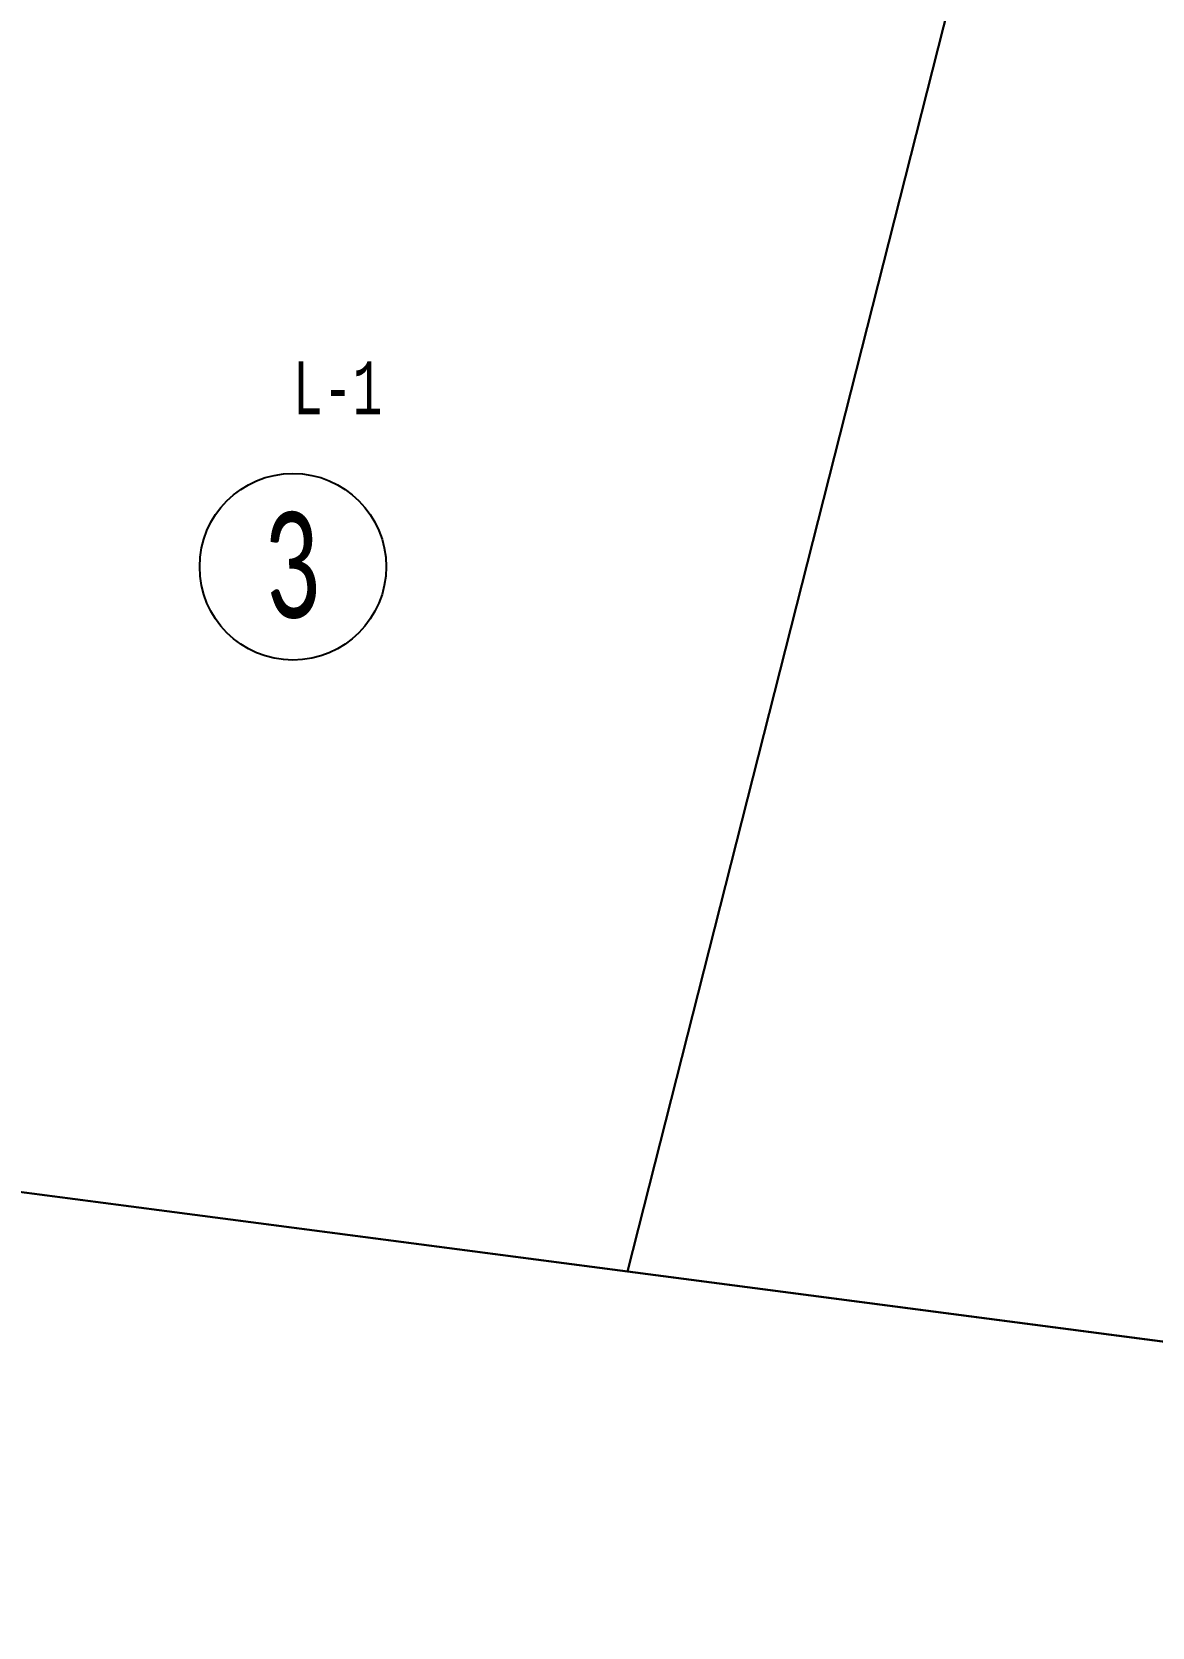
# Model space of a CAD drawing. Header units: millimetres. Extents: x 474016 to 477875, y 2288607 to 2292200.
# Drawn here: x 474206.5 to 474312.3, y 2288757.8 to 2288908.5 of the extents above; entities that cross this region are included whole.
import ezdxf
from ezdxf.enums import TextEntityAlignment as Align

# ---------------------------------------------------------------- set-up
doc = ezdxf.new("R2010")
doc.units = ezdxf.units.MM
doc.header["$LTSCALE"] = 50
for name, color, linetype, lineweight in [('CVL_CUADCON_TIT', 8, 'Continuous', 18), ('MANZANAS', 4, 'Continuous', 15), ('NO DE MZ', 3, 'Continuous', 18)]:
    doc.layers.add(name, color=color, linetype=linetype, lineweight=lineweight)
doc.layers.add('CVL_LOTIF', color=1, linetype='Continuous')
doc.layers.add('POLIGONALGRAL', color=7, linetype='Continuous')
doc.layers.add('MZ Y LT', color=7, linetype='Continuous', lineweight=13, true_color=0x0d2bf2)
doc.styles.add('Legend', font='calibri.ttf')
doc.styles.add('MONOTXT4', font='MONOTXT4.shx', dxfattribs={"width": 0.55})

msp = doc.modelspace()

# ---------------------------------------------------------------- linework, layer by layer
msp.add_lwpolyline([(474015.96, 2288823.71), (474519.47, 2288757.84)])
at = {"color": 3}
msp.add_circle((474231.16, 2288857.98), 8.81, dxfattribs=at)
at = {"layer": 'CVL_CUADCON_TIT'}
msp.add_lwpolyline([(474364.21, 2288778.15), (474170.41, 2288803.51)], dxfattribs=at)
at = {"layer": 'CVL_LOTIF'}
for points in [[(474300.33, 2288939.39), (474208.08, 2288965.16), (474170.41, 2288803.51), (474262.75, 2288791.43)], [(474401.37, 2288911.16), (474300.33, 2288939.39), (474262.75, 2288791.43), (474364.21, 2288778.15)]]:
    msp.add_lwpolyline(points, close=True, dxfattribs=at)
at = {"layer": 'MANZANAS'}
msp.add_line((474300.33, 2288939.39), (474262.75, 2288791.43), dxfattribs=at)
msp.add_lwpolyline([(474208.08, 2288965.16), (474401.37, 2288911.16), (474364.21, 2288778.15), (474170.41, 2288803.51), (474208.08, 2288965.16), (474170.41, 2288803.51)], dxfattribs=at)
at = {"layer": 'POLIGONALGRAL', "color": 3}
msp.add_lwpolyline([(474015.96, 2288823.71), (474235.19, 2289764.41), (474345.03, 2290122.78), (474674.08, 2289920.25), (474404.54, 2289616.52), (474693.54, 2289380.89), (474519.47, 2288757.84)], close=True, dxfattribs=at)

# ---------------------------------------------------------------- texts
at = {"layer": 'MZ Y LT', "lineweight": 13, "style": 'MONOTXT4', "width": 0.65}
msp.add_text('L-1', height=5, dxfattribs=at).set_placement((474235.39, 2288874.87), align=Align.MIDDLE)
at = {"layer": 'NO DE MZ', "lineweight": 9, "style": 'Legend', "width": 0.65}
msp.add_text('3', height=10, rotation=2.7155, dxfattribs=at).set_placement((474231.06, 2288858.15), align=Align.MIDDLE)

doc.saveas('drawing.dxf')
